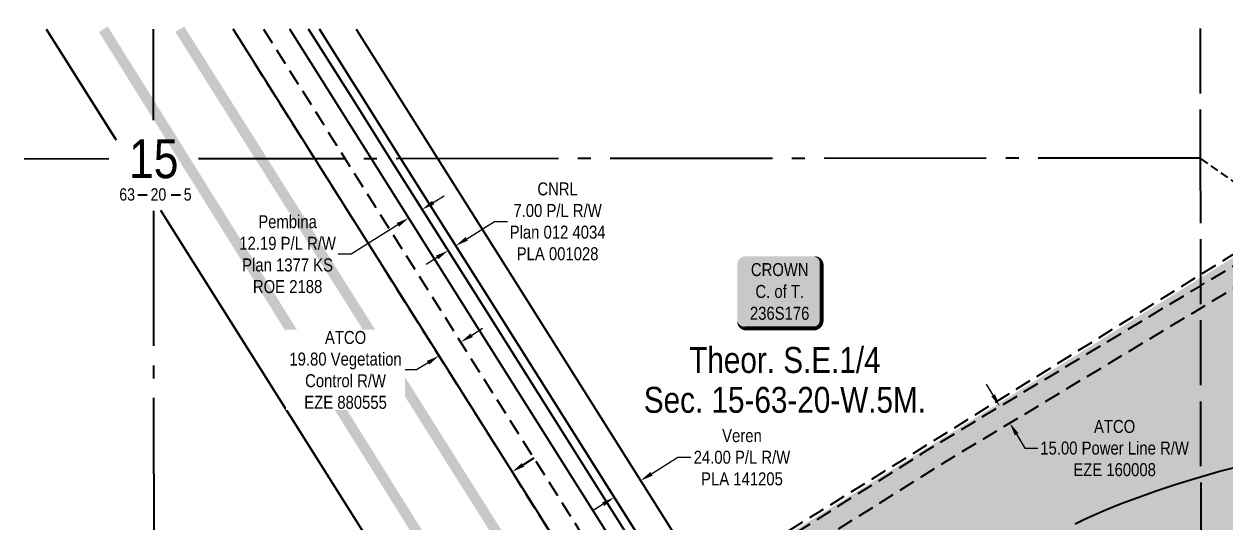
# Model space of a CAD drawing. Extents: x 503915 to 506420, y 6032769 to 6034726.
# Drawn here: x 503951 to 504877, y 6033400 to 6033784 of the extents above; entities that cross this region are included whole.
import ezdxf
from ezdxf.enums import TextEntityAlignment as Align

# ---------------------------------------------------------------- set-up
doc = ezdxf.new("R2010")
doc.units = 0
doc.header["$LTSCALE"] = 5
doc.header["$PDSIZE"] = 0.5
for name, pattern in [('foc-ACCESSROAD', [3.75, 2.5, -1.25]), ('foc-FLOWLINE', [3.75, 2.5, -1.25]), ('foc-QUARTERLINE', [33, 25, -3, 2, -3]), ('foc-TIELINE', [1.875, 1.25, -0.625]), ('foc-UNSURVEYED', [12.5, 10, -2.5])]:
    doc.linetypes.add(name, pattern=pattern)
doc.layers.get('Defpoints').update_dxf_attribs({"color": 9})
for name, color, linetype in [('10', 1, 'Continuous'), ('9', 3, 'Continuous'), ('AS-OWNER', 7, 'Continuous'), ('AS-ROADS', 254, 'Continuous'), ('AS-TELEPHONE', 224, 'foc-TEL'), ('C-RW', 13, 'Continuous'), ('C-SYMBOL', 7, 'Continuous'), ('C-WS', 13, 'foc-ACCESSROAD'), ('F-EZE', 190, 'foc-FLOWLINE'), ('F-RW', 190, 'Continuous'), ('L-SECLBL', 7, 'Continuous'), ('L-SECQ', 8, 'foc-QUARTERLINE'), ('L-TIE', 7, 'foc-TIELINE'), ('L-TITLEDB', 4, 'Continuous'), ('L-TITLEDB-T', 4, 'Continuous'), ('L-USEC', 7, 'foc-UNSURVEYED'), ('T-WATER', 160, 'Continuous'), ('T-WATER-H', 133, 'Continuous')]:
    doc.layers.add(name, color=color, linetype=linetype)
for name, color, linetype, lineweight in [('C-RW-T', 13, 'Continuous', 9), ('F-EZE-T', 190, 'Continuous', 9), ('F-RW-T', 190, 'Continuous', 9)]:
    doc.layers.add(name, color=color, linetype=linetype, lineweight=lineweight)
doc.styles.add('175L', font='ARIALN.TTF', dxfattribs={"height": 20})
doc.styles.add('80', font='ARIALN.TTF', dxfattribs={"height": 10})
doc.styles.add('80CG', font='ARIALN.TTF', dxfattribs={"height": 10})
doc.styles.add('80L', font='ARIALN.TTF', dxfattribs={"height": 10})
doc.styles.add('foc-LtypeFont', font='ARIALN.TTF', dxfattribs={"height": 7.35})
doc.styles.add('SIMPLEX', font='ARIALN.TTF')
doc.linetypes.add('foc-TEL', pattern='A,2,-1,["T",foc-LtypeFont,S=0.2,R=0,X=-0.425,Y=-0.75],-1.24,8', length=12.24)
doc.dimstyles.new('Compass 5 000', dxfattribs={"dimscale": 5, "dimtxt": 9, "dimasz": 2, "dimexe": 0.2, "dimexo": 0.0625, "dimgap": 0.5, "dimtad": 0, "dimtih": 1, "dimtoh": 1, "dimzin": 0, "dimdsep": 46, "dimtxsty": '80CG', "dimcen": 0.1, "dimse1": 1, "dimse2": 1, "dimclrd": 256, "dimclrt": 256, "dimaunit": 1, "dimadec": 4, "dimazin": 0, "dimtfac": 0.06, "dimtofl": 0, "dimtmove": 0, "dimatfit": 1, "dimfxl": 0.2, "dimtolj": 1, "dimtzin": 0, "dimlwd": -1, "dimarcsym": 0})

# ---------------------------------------------------------------- blocks, each defined once
blk = doc.blocks.new('L-SECLBL')
at = {"layer": '9', "color": 7}
for p, q in [((-5.08, -27.83), (-12.29, -27.83)), ((20.7, -27.83), (13.5, -27.83))]:
    blk.add_line(p, q, dxfattribs=at)
at = {"layer": '10', "color": 2, "style": 'SIMPLEX'}
blk.add_attdef('SEC', text='', height=30, dxfattribs=at).set_placement((0, 0), align=Align.MIDDLE)
at = {"layer": '10', "color": 5, "style": '80L'}
blk.add_attdef('TWP', text='', height=9.5, dxfattribs=at).set_placement((-14.43, -27.37), align=Align.MIDDLE_RIGHT)
blk.add_attdef('RGE', text='', height=9.5, dxfattribs=at).set_placement((3.62, -27.37), align=Align.MIDDLE_CENTER)
blk.add_attdef('MER', text='', height=9.5, dxfattribs=at).set_placement((23.17, -27.37), align=Align.MIDDLE_LEFT)
blk = doc.blocks.new('*D433')
at = {"layer": 'Defpoints', "color": 0, "transparency": 16777216}
for p in [(504697.24, 6033485.49), (504711.41, 6033476.52), (504704.97, 6033472.65)]:
    blk.add_point(p, dxfattribs=at)
at = {"layer": 'F-EZE-T', "transparency": 16777216}
for p, q in [((504698.53, 6033497.93), (504693.37, 6033506.5)), ((504716.57, 6033467.95), (504723.03, 6033457.21)), ((504723.03, 6033457.21), (504733.03, 6033457.21))]:
    blk.add_line(p, q, dxfattribs=at)
for points in [[(504699.95, 6033498.79), (504697.1, 6033497.08), (504703.68, 6033489.37)], [(504717.99, 6033468.81), (504715.14, 6033467.09), (504711.41, 6033476.52)]]:
    blk.add_solid(points, dxfattribs=at)
at = {"layer": 'F-EZE-T', "transparency": 16777216, "insert": (504792.17, 6033457.21), "char_height": 10, "attachment_point": 5, "style": '80CG'}
blk.add_mtext('\\A1;ATCO\\P15.00 Power Line R/W\\PEZE 160008', dxfattribs=at)
blk = doc.blocks.new('*D447')
at = {"layer": 'Defpoints', "color": 0, "transparency": 16777216}
for p in [(504258.27, 6033641.2), (504286.47, 6033596.43), (504276.16, 6033589.93)]:
    blk.add_point(p, dxfattribs=at)
at = {"layer": 'F-RW-T', "transparency": 16777216}
for p, q in [((504266.73, 6033646.53), (504275.19, 6033651.86)), ((504239.49, 6033629.37), (504203.54, 6033606.72)), ((504203.54, 6033606.72), (504193.54, 6033606.72))]:
    blk.add_line(p, q, dxfattribs=at)
for points in [[(504265.84, 6033647.94), (504267.62, 6033645.12), (504258.27, 6033641.2)], [(504238.6, 6033630.78), (504240.38, 6033627.96), (504247.95, 6033634.7)]]:
    blk.add_solid(points, dxfattribs=at)
at = {"layer": 'F-RW-T', "transparency": 16777216, "insert": (504154.45, 6033606.72), "char_height": 10, "attachment_point": 5, "style": '80CG'}
blk.add_mtext('\\A1;Pembina\\P12.19 P/L R/W\\PPlan 1377 KS\\PROE 2188', dxfattribs=at)
blk = doc.blocks.new('*D448')
at = {"layer": 'Defpoints', "color": 0, "transparency": 16777216}
for p in [(504284.15, 6033613.27), (504328.65, 6033542.58), (504322.74, 6033538.86)]:
    blk.add_point(p, dxfattribs=at)
at = {"layer": 'F-RW-T', "transparency": 16777216}
for p, q in [((504292.61, 6033618.6), (504313.93, 6033632.01)), ((504313.93, 6033632.01), (504323.93, 6033632.01)), ((504269.78, 6033604.22), (504261.31, 6033598.89))]:
    blk.add_line(p, q, dxfattribs=at)
for points in [[(504291.73, 6033620.01), (504293.5, 6033617.19), (504284.15, 6033613.27)], [(504268.89, 6033605.63), (504270.66, 6033602.81), (504278.24, 6033609.55)]]:
    blk.add_solid(points, dxfattribs=at)
at = {"layer": 'F-RW-T', "transparency": 16777216, "insert": (504362.65, 6033632.01), "char_height": 10, "attachment_point": 5, "style": '80CG'}
blk.add_mtext('\\A1;CNRL\\P7.00 P/L R/W\\PPlan 012 4034\\PPLA 001028', dxfattribs=at)
blk = doc.blocks.new('*D449')
at = {"layer": 'C-RW-T', "transparency": 16777216}
for p, q in [((504435.07, 6033437.42), (504455.28, 6033450.14)), ((504455.28, 6033450.14), (504465.28, 6033450.14)), ((504397.83, 6033413.97), (504389.37, 6033408.64))]:
    blk.add_line(p, q, dxfattribs=at)
for points in [[(504434.18, 6033438.83), (504435.95, 6033436.01), (504426.6, 6033432.09)], [(504396.94, 6033415.38), (504398.72, 6033412.56), (504406.29, 6033419.3)]]:
    blk.add_solid(points, dxfattribs=at)
at = {"layer": 'Defpoints', "color": 0, "transparency": 16777216}
for p in [(504404.04, 6033467.92), (504383.73, 6033455.13), (504426.6, 6033432.09)]:
    blk.add_point(p, dxfattribs=at)
at = {"layer": 'C-RW-T', "transparency": 16777216, "insert": (504504.82, 6033450.14), "char_height": 10, "attachment_point": 5, "style": '80CG'}
blk.add_mtext('\\A1;Veren\\P24.00 P/L R/W\\PPLA 141205', dxfattribs=at)
blk = doc.blocks.new('*D451')
at = {"layer": 'Defpoints', "color": 0, "transparency": 16777216}
for p in [(504317.2, 6033455.37), (504214.12, 6033390.39), (504224.47, 6033373.98)]:
    blk.add_point(p, dxfattribs=at)
at = {"layer": 'L-TITLEDB-T', "transparency": 16777216}
for p, q in [((504336.01, 6033444.29), (504344.47, 6033449.62)), ((504216.01, 6033368.65), (504207.55, 6033363.31)), ((504207.55, 6033363.31), (504197.55, 6033363.31))]:
    blk.add_line(p, q, dxfattribs=at)
for points in [[(504335.12, 6033445.7), (504336.9, 6033442.88), (504327.55, 6033438.96)], [(504215.12, 6033370.06), (504216.9, 6033367.24), (504224.47, 6033373.98)]]:
    blk.add_solid(points, dxfattribs=at)
at = {"layer": 'L-TITLEDB-T', "transparency": 16777216, "insert": (504138.78, 6033363.31), "char_height": 10, "attachment_point": 5, "style": '80CG'}
blk.add_mtext('\\A1;Alberta Transportation\\P121.92 Road\\PPlan 5574 JY', dxfattribs=at)
blk = doc.blocks.new('*D454')
at = {"layer": 'Defpoints', "color": 0, "transparency": 16777216}
for p in [(504281.2, 6033549.62), (504264.45, 6033539.06), (504271.2, 6033528.35)]:
    blk.add_point(p, dxfattribs=at)
at = {"layer": 'F-EZE-T', "transparency": 16777216}
for p, q in [((504296.41, 6033544.24), (504304.87, 6033549.58)), ((504262.74, 6033523.02), (504253.95, 6033517.48)), ((504253.95, 6033517.48), (504243.95, 6033517.48))]:
    blk.add_line(p, q, dxfattribs=at)
for points in [[(504295.52, 6033545.65), (504297.3, 6033542.83), (504287.95, 6033538.91)], [(504261.85, 6033524.43), (504263.63, 6033521.61), (504271.2, 6033528.35)]]:
    blk.add_solid(points, dxfattribs=at)
at = {"layer": 'F-EZE-T', "transparency": 16777216, "insert": (504199.15, 6033517.48), "char_height": 10, "attachment_point": 5, "style": '80CG', "bg_fill": 3, "box_fill_scale": 1.1, "bg_fill_color": 256, "bg_fill_true_color": 13158600, "bg_fill_transparency": 0}
blk.add_mtext('\\A1;ATCO\\P19.80 Vegetation \\PControl R/W\\PEZE 880555', dxfattribs=at)
blk = doc.blocks.new('*U471')
h = blk.add_hatch(color=255)
edge = h.paths.add_edge_path()
edge.add_line((-26.5, -28.5), (26.5, -28.5))
edge.add_arc((26.5, -22.5), 6, 270, 360)
edge.add_line((32.5, -22.5), (32.5, 21))
edge.add_arc((26.5, 21), 6, 0, 90)
edge.add_line((26.5, 27), (-26.5, 27))
edge.add_arc((-26.5, 21), 6, 90, 180)
edge.add_line((-32.5, 21), (-32.5, -22.5))
edge.add_arc((-26.5, -22.5), 6, 180, 270)
at = {"color": 14, "flags": 128}
blk.add_lwpolyline([(-26.5, -28.5, 3, 3, 0), (26.5, -28.5, 3, 3, 0.414214), (32.5, -22.5, 3, 3, 0), (32.5, 21, 3, 0, 0.414214), (26.5, 27, 0, 0, 0), (-26.5, 27, 0, 0, 0.414214), (-32.5, 21, 0, 0, 0), (-32.5, -22.5, 0, 3, 0.414214)], format="xyseb", close=True, dxfattribs=at)
at = {"color": 14, "style": '80'}
blk.add_attdef('ENTER_TEXT_001', (-26.85, -4.92), '', height=10, dxfattribs=at)

msp = doc.modelspace()

# ---------------------------------------------------------------- hatches: boundary and pattern name
at = {"layer": 'AS-ROADS', "true_color": 0xf3d8df}
h = msp.add_hatch(color=254, dxfattribs=at)
h.dxf.hatch_style = 1
h.paths.add_polyline_path([(505287.288, 6033380.609), (505277.919, 6033328.244), (505236.272, 6033335.722), (505137.742, 6033269.355), (505118.383, 6033257.901), (505105.474, 6033250.263), (504890.392, 6033119.849), (504864.417, 6033104.099), (504860.253, 6033101.575), (504852.025, 6033096.585), (504792.386, 6033061.204), (504780.215, 6033053.99), (504773.354, 6033049.924), (504715.604, 6033144.287), (504765.87, 6033253.28), (504656.879, 6033303.546), (504606.612, 6033194.554), (504653.54, 6033172.924), (504607.961, 6033144.221), (504604.697, 6033149.828), (504595.348, 6033164.647), (504488.11, 6033334.926), (504480.121, 6033347.612), (504477.566, 6033351.671), (504859.711, 6033589.322), (504884.793, 6033604.92), (504889.854, 6033604.265), (505122.331, 6033574.18), (505149.131, 6033557.499), (505242.681, 6033499.275), (505312.783, 6033485.469), (505312.334, 6033483.139), (505301.377, 6033426.316)])
at = {"layer": 'T-WATER-H'}
h = msp.add_hatch(color=256, dxfattribs=at)
h.dxf.hatch_style = 1
h.paths.add_polyline_path([(504750.496, 6033332.604), (504744.912, 6033342.58), (504740.687, 6033350.42), (504737.647, 6033356.441), (504735.616, 6033360.965), (504734.418, 6033364.31), (504733.88, 6033366.797), (504733.825, 6033368.746), (504734.078, 6033370.476), (504734.501, 6033372.254), (504735.102, 6033374.132), (504735.924, 6033376.111), (504737.01, 6033378.19), (504738.406, 6033380.368), (504740.155, 6033382.646), (504742.3, 6033385.023), (504744.887, 6033387.498), (504747.978, 6033390.078), (504751.72, 6033392.799), (504756.279, 6033395.702), (504761.821, 6033398.828), (504768.511, 6033402.219), (504776.517, 6033405.918), (504786.003, 6033409.966), (504797.136, 6033414.404), (504809.994, 6033419.237), (504824.304, 6033424.313), (504839.706, 6033429.445), (504855.838, 6033434.442), (504872.339, 6033439.117), (504888.85, 6033443.28), (504905.009, 6033446.742), (504920.455, 6033449.315), (504934.895, 6033450.865), (504948.305, 6033451.477), (504960.727, 6033451.292), (504972.206, 6033450.45), (504982.784, 6033449.092), (504992.504, 6033447.357), (505001.409, 6033445.386), (505009.543, 6033443.32), (505016.959, 6033441.268), (505023.749, 6033439.218), (505030.016, 6033437.125), (505035.862, 6033434.945), (505041.391, 6033432.636), (505046.704, 6033430.152), (505051.904, 6033427.451), (505057.095, 6033424.489), (505062.347, 6033421.241), (505067.611, 6033417.762), (505072.804, 6033414.127), (505077.844, 6033410.411), (505082.651, 6033406.687), (505087.143, 6033403.032), (505091.238, 6033399.518), (505094.855, 6033396.222), (505097.935, 6033393.198), (505100.517, 6033390.432), (505102.662, 6033387.889), (505104.431, 6033385.535), (505105.885, 6033383.336), (505107.085, 6033381.258), (505108.094, 6033379.266), (505108.972, 6033377.328), (505109.769, 6033375.411), (505110.491, 6033373.499), (505111.132, 6033371.579), (505111.686, 6033369.638), (505112.148, 6033367.662), (505112.512, 6033365.638), (505112.771, 6033363.553), (505112.92, 6033361.393), (505112.955, 6033359.152), (505112.876, 6033356.843), (505112.685, 6033354.487), (505112.384, 6033352.107), (505111.973, 6033349.721), (505111.456, 6033347.352), (505110.833, 6033345.02), (505110.107, 6033342.746), (505109.209, 6033340.506), (505107.796, 6033338.097), (505105.452, 6033335.272), (505101.764, 6033331.783), (505096.317, 6033327.384), (505088.696, 6033321.826), (505078.489, 6033314.864), (505065.279, 6033306.248), (505048.866, 6033295.856), (505029.893, 6033284.061), (505009.216, 6033271.359), (504987.691, 6033258.246), (504966.175, 6033245.22), (504945.523, 6033232.777), (504926.592, 6033221.412), (504910.238, 6033211.624), (504897.102, 6033203.783), (504886.96, 6033197.759), (504879.377, 6033193.296), (504873.914, 6033190.139), (504870.134, 6033188.031), (504867.599, 6033186.718), (504865.873, 6033185.944), (504864.517, 6033185.452), (504863.17, 6033185.032), (504861.77, 6033184.645), (504860.334, 6033184.298), (504858.875, 6033183.998), (504857.409, 6033183.751), (504855.95, 6033183.563), (504854.515, 6033183.441), (504853.116, 6033183.391), (504851.767, 6033183.418), (504850.463, 6033183.521), (504849.198, 6033183.697), (504847.966, 6033183.943), (504846.758, 6033184.256), (504845.569, 6033184.633), (504844.392, 6033185.072), (504843.221, 6033185.57), (504842.051, 6033186.121), (504840.899, 6033186.709), (504839.782, 6033187.315), (504838.72, 6033187.922), (504837.73, 6033188.509), (504836.831, 6033189.059), (504836.043, 6033189.552), (504835.383, 6033189.97), (504834.832, 6033190.355), (504834.216, 6033190.985), (504833.32, 6033192.201), (504831.932, 6033194.341), (504829.839, 6033197.746), (504826.828, 6033202.755), (504822.685, 6033209.708), (504817.198, 6033218.944), (504810.254, 6033230.639), (504802.138, 6033244.323), (504793.238, 6033259.359), (504783.939, 6033275.112), (504774.629, 6033290.949), (504765.695, 6033306.233), (504757.521, 6033320.329)])

# ---------------------------------------------------------------- linework, layer by layer
at = {"layer": 'AS-ROADS', "const_width": 8, "flags": 128}
for points in [[(504012.376, 6033780.154), (504638.802, 6032776.437)], [(504071.222, 6033780.197), (504703.814, 6032776.485)]]:
    msp.add_lwpolyline(points, dxfattribs=at)
at = {"layer": 'AS-TELEPHONE', "flags": 128}
for points in [[(503968.483, 6033780.063), (504022.225, 6033694.808)], [(504056.414, 6033640.572), (504113.705, 6033549.688), (504550.831, 6032856.245), (504601.158, 6032776.41)]]:
    msp.add_lwpolyline(points, dxfattribs=at)
at = {"layer": 'C-RW', "flags": 128}
for points in [[(504581.972, 6033140.163), (504314.409, 6033565.204), (504241.885, 6033680.306), (504209.813, 6033731.213), (504204.481, 6033739.675), (504178.937, 6033780.218)], [(504207.296, 6033780.238), (504270.244, 6033680.326), (504334.721, 6033577.998), (504475.066, 6033355.131)]]:
    msp.add_lwpolyline(points, dxfattribs=at)
at = {"layer": 'C-WS', "flags": 128}
msp.add_lwpolyline([(505285.937, 6033382.248), (505276.568, 6033329.883), (505234.922, 6033337.361), (505136.391, 6033270.994), (505117.033, 6033259.54), (505104.123, 6033251.902), (504889.041, 6033121.488), (504863.067, 6033105.738), (504858.902, 6033103.214), (504850.674, 6033098.224), (504791.036, 6033062.844), (504778.864, 6033055.629), (504772.003, 6033051.563), (504714.253, 6033145.926), (504764.52, 6033254.919), (504655.528, 6033305.186), (504605.262, 6033196.193), (504652.19, 6033174.563), (504606.61, 6033145.86), (504603.347, 6033151.467), (504593.997, 6033166.286), (504486.76, 6033336.565), (504478.77, 6033349.251), (504476.215, 6033353.31), (504858.361, 6033590.961), (504883.442, 6033606.559), (504888.503, 6033605.904), (505120.981, 6033575.819), (505147.78, 6033559.139), (505241.331, 6033500.914), (505311.432, 6033487.108), (505310.983, 6033484.778), (505300.026, 6033427.955), (505285.937, 6033382.248)], close=True, dxfattribs=at)
at = {"layer": 'F-EZE', "flags": 128}
for points in [[(504745.14, 6032776.515), (504694.813, 6032856.354), (504675.811, 6032886.499), (504542.853, 6033097.412), (504505.968, 6033155.927), (504216.793, 6033614.653), (504175.438, 6033680.262), (504156.642, 6033710.079), (504112.459, 6033780.169)], [(504135.86, 6033780.186), (504173.485, 6033720.5), (504181.592, 6033707.64), (504192.186, 6033690.834), (504198.839, 6033680.278), (504233.548, 6033625.218), (504522.722, 6033166.488), (504559.62, 6033107.951), (504570.373, 6033090.892), (504692.556, 6032897.071), (504699.21, 6032886.517), (504711.558, 6032866.929), (504718.215, 6032856.373), (504768.543, 6032776.532)]]:
    msp.add_lwpolyline(points, dxfattribs=at)
msp.add_lwpolyline([(504888.509, 6033600.476), (505137.605, 6033559.408), (505135.594, 6033547.226), (505157.589, 6033520.225), (505152.94, 6033516.437), (505129.182, 6033545.603), (504891.389, 6033584.805), (504888.529, 6033583.084), (504858.39, 6033564.951), (504656.255, 6033443.336), (504486.759, 6033336.564), (504466.434, 6033323.745), (504460.581, 6033320.073), (504450.161, 6033313.511), (504435.757, 6033304.436), (504427.762, 6033317.118), (504442.175, 6033326.199), (504452.589, 6033332.758), (504458.446, 6033336.435), (504478.769, 6033349.25), (504648.395, 6033456.103), (504858.37, 6033582.436), (504888.509, 6033600.476)], close=True, dxfattribs=at)
at = {"layer": 'F-RW'}
for points in [[(504442.175, 6033326.199), (504298.189, 6033554.959), (504219.236, 6033680.291), (504156.266, 6033780.259)], [(504170.665, 6033780.27), (504198.548, 6033736.004), (504203.878, 6033727.541), (504233.634, 6033680.301), (504308.5, 6033561.453), (504452.589, 6033332.758)], [(504170.701, 6033780.212), (504198.548, 6033736.004), (504203.878, 6033727.541), (504233.634, 6033680.301), (504308.5, 6033561.453), (504452.589, 6033332.758)], [(504442.175, 6033326.199), (504298.189, 6033554.959), (504219.236, 6033680.291), (504156.302, 6033780.201)]]:
    msp.add_lwpolyline(points, dxfattribs=at)
at = {"layer": 'F-RW', "flags": 128}
msp.add_lwpolyline([(504178.938, 6033780.218), (504204.481, 6033739.676), (504209.813, 6033731.213), (504241.885, 6033680.307), (504314.409, 6033565.204), (504582.746, 6033139.105), (504592.393, 6033136.907), (504652.185, 6033174.559), (504663.375, 6033194.359), (504682.464, 6033228.156), (504688.553, 6033224.709), (504669.749, 6033191.419), (504658.561, 6033171.612), (504657.419, 6033169.584), (504584.411, 6033123.552), (504308.5, 6033561.453), (504233.634, 6033680.301), (504203.878, 6033727.541), (504198.547, 6033736.004), (504170.701, 6033780.212)], dxfattribs=at)
at = {"layer": 'L-SECQ'}
for p, q in [((504051.177, 6033710.167), (504051.112, 6033780.124)), ((504016.578, 6033680.157), (503951.205, 6033680.109)), ((504858.261, 6033680.769), (504085.824, 6033680.208)), ((504051.952, 6032876.01), (504051.242, 6033640.203))]:
    msp.add_line(p, q, dxfattribs=at)
at = {"layer": 'L-TIE'}
msp.add_line((505179.666, 6033457.112), (504858.261, 6033680.769), dxfattribs=at)
at = {"layer": 'L-TITLEDB'}
for points in [[(504021.585, 6033695.824), (503968.483, 6033780.063)], [(504112.459, 6033780.169), (504156.642, 6033710.079), (504175.438, 6033680.262), (504216.793, 6033614.653), (504505.968, 6033155.927), (504542.853, 6033097.412), (504675.811, 6032886.499), (504694.813, 6032856.354), (504745.14, 6032776.515)], [(504601.158, 6032776.41), (504550.831, 6032856.245), (504531.832, 6032886.39), (504496.53, 6032942.488), (504485.874, 6032959.419), (504482.973, 6032964.029), (504460.251, 6033000.085), (504402.879, 6033090.958), (504113.705, 6033549.688), (504061.284, 6033632.846)]]:
    msp.add_lwpolyline(points, dxfattribs=at)
at = {"layer": 'L-USEC'}
for p, q in [((504858.15, 6033780.716), (504858.261, 6033680.769)), ((504858.261, 6033680.769), (504859.153, 6032876.596))]:
    msp.add_line(p, q, dxfattribs=at)
at = {"layer": 'T-WATER', "flags": 128}
msp.add_lwpolyline([(504761.821, 6033398.828), (504768.511, 6033402.219), (504776.517, 6033405.918), (504786.003, 6033409.966), (504797.136, 6033414.404), (504809.994, 6033419.237), (504824.304, 6033424.313), (504839.706, 6033429.445), (504855.838, 6033434.442), (504872.339, 6033439.117), (504888.85, 6033443.28)], dxfattribs=at)

# ---------------------------------------------------------------- block references
at = {"layer": 'AS-OWNER', "color": 2}
ref = msp.add_blockref('*U471', (504533.758, 6033578.03), dxfattribs=dict(at, xscale=0.999471, yscale=0.999471, zscale=0.999471))
ref.add_attrib('ENTER_TEXT_001', 'CROWN', (504511.709, 6033589.865), dxfattribs={"layer": '0', "color": 14, "height": 9.9947, "style": '80'})
ref.add_attrib('ENTER_TEXT_002', 'C. of T.', (504515.203, 6033573.03), dxfattribs={"layer": '0', "color": 14, "height": 9.9947, "style": '80'})
ref.add_attrib('ENTER_TEXT_003', '236S176', (504510.949, 6033556.194), dxfattribs={"layer": '0', "color": 14, "height": 9.9947, "style": '80'})
at = {"layer": 'L-SECLBL'}
msp.add_blockref('L-SECLBL', (504051.205, 6033680.182), dxfattribs=at).add_auto_attribs({'SEC': '15', 'TWP': '63', 'RGE': '20', 'MER': '5'})

# ---------------------------------------------------------------- texts
at = {"layer": 'C-SYMBOL', "color": 3, "style": '175L'}
for s, p in [('Theor. S.E.1/4', (504537.938, 6033509.198)), ('Sec. 15-63-20-W.5M.', (504537.938, 6033478.452))]:
    msp.add_text(s, height=19.98952, dxfattribs=at).set_placement(p, align=Align.BOTTOM_CENTER)

# ---------------------------------------------------------------- dimensions: what is measured, and where the dimension line sits
at = {"layer": 'C-RW-T'}
dim = msp.add_linear_dim(base=(504426.604, 6033432.087), p1=(504383.73, 6033455.129), p2=(504404.04, 6033467.919), angle=32.199664, text='Veren\\P24.00 P/L R/W\\PPLA 141205', dimstyle='Compass 5 000', dxfattribs=at)
dim.commit()
dim.dimension.update_dxf_attribs({"geometry": '*D449', "text_midpoint": (504504.817, 6033450.143), "dimtype": 161})
at = {"layer": 'F-EZE-T'}
dim = msp.add_linear_dim(base=(504711.41, 6033476.52), p1=(504697.244, 6033485.494), p2=(504704.974, 6033472.647), angle=301.033555, text='ATCO\\P15.00 Power Line R/W\\PEZE 160008', dimstyle='Compass 5 000', dxfattribs=at)
dim.commit()
dim.dimension.update_dxf_attribs({"geometry": '*D433', "text_midpoint": (504792.167, 6033457.213), "dimtype": 161})
at = {"layer": 'L-TITLEDB-T'}
dim = msp.add_linear_dim(base=(504224.468, 6033373.98), p1=(504317.202, 6033455.371), p2=(504214.122, 6033390.392), angle=212.226492, text='Alberta Transportation\\P121.92 Road\\PPlan 5574 JY', dimstyle='Compass 5 000', dxfattribs=at)
dim.commit()
dim.dimension.update_dxf_attribs({"geometry": '*D451', "text_midpoint": (504138.777, 6033363.314), "dimtype": 161})

# ---------------------------------------------------------------- next in the draw order: dimensions: what is measured, and where the dimension line sits
at = {"layer": 'F-EZE-T'}
dim = msp.add_linear_dim(base=(504271.198, 6033528.349), p1=(504281.2, 6033549.62), p2=(504264.447, 6033539.059), angle=212.226182, text='ATCO\\P19.80 Vegetation \\PControl R/W\\PEZE 880555', dimstyle='Compass 5 000', override={"dimtfill": 1}, dxfattribs=at)
dim.commit()
dim.dimension.update_dxf_attribs({"geometry": '*D454', "text_midpoint": (504199.152, 6033517.479), "dimtype": 161})

# ---------------------------------------------------------------- next in the draw order: dimensions: what is measured, and where the dimension line sits
at = {"layer": 'F-RW-T'}
for base, p1, p2, angle, text, picture, middle in [((504284.152, 6033613.27), (504322.736, 6033538.858), (504328.65, 6033542.581), 32.190371, 'CNRL\\P7.00 P/L R/W\\PPlan 012 4034\\PPLA 001028', '*D448', (504362.651, 6033632.012)), ((504258.266, 6033641.199), (504276.157, 6033589.933), (504286.469, 6033596.428), 32.20816, 'Pembina\\P12.19 P/L R/W\\PPlan 1377 KS\\PROE 2188', '*D447', (504154.452, 6033606.724))]:
    dim = msp.add_linear_dim(base=base, p1=p1, p2=p2, angle=angle, text=text, dimstyle='Compass 5 000', dxfattribs=at)
    dim.commit()
    dim.dimension.update_dxf_attribs({"geometry": picture, "text_midpoint": middle, "dimtype": 161})

doc.saveas('drawing.dxf')
